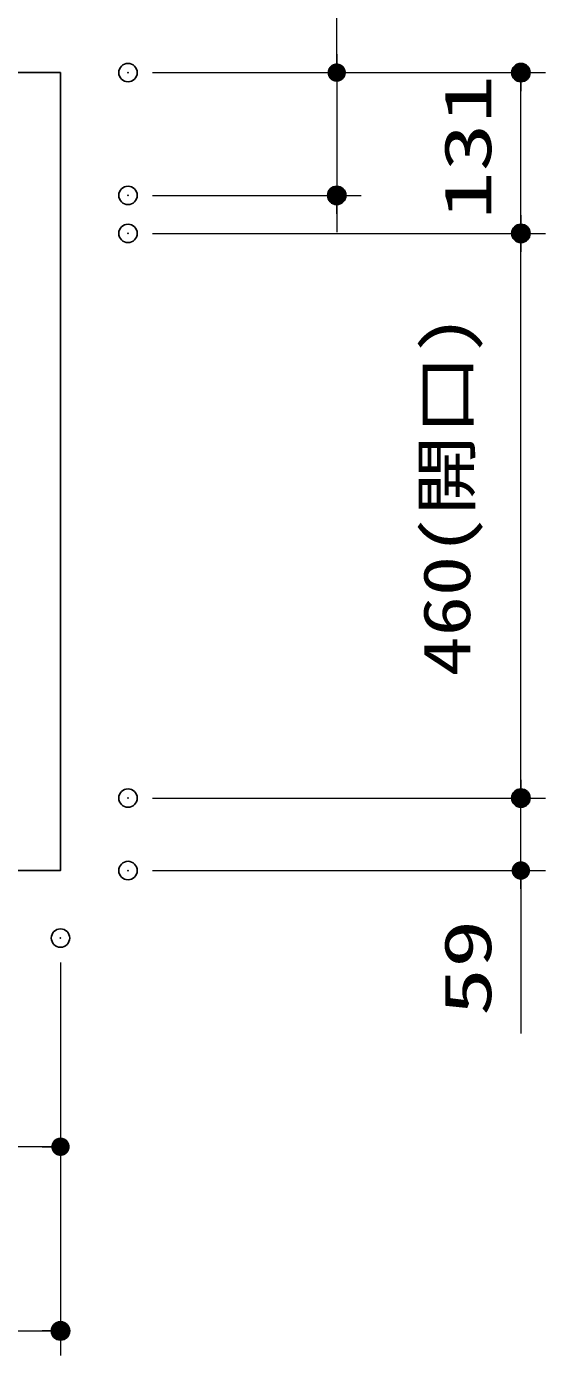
# Model space of a CAD drawing. Units: millimetres, scale not verified. Extents: x -9797 to 9797, y -4555 to 4555.
# Drawn here: x -4951 to -4529, y 590 to 1673 of the extents above; entities that cross this region are included whole.
import ezdxf
from ezdxf.enums import TextEntityAlignment as Align

# ---------------------------------------------------------------- set-up
doc = ezdxf.new("R2010")
doc.units = ezdxf.units.MM
doc.header["$LTSCALE"] = 30
doc.header["$PDMODE"] = 32
doc.header["$PDSIZE"] = 15
for name, color, linetype, lineweight in [('0-0_0', 7, 'Continuous', 25), ('0-3_寸法ﾚｲﾔｰ', 30, 'Continuous', 13), ('0-4_DEFPOINTS', 7, 'Continuous', 25)]:
    doc.layers.add(name, color=color, linetype=linetype, lineweight=lineweight)
doc.styles.add('ＭＳ ゴシック', font='')
doc.styles.get('ＭＳ ゴシック').set_extended_font_data('MS Gothic')

# ---------------------------------------------------------------- blocks, each defined once
blk = doc.blocks.new('_DOT')
at = {"layer": '0-0_0', "color": 30}
blk.add_line((-15, 0), (-30, 0), dxfattribs=at)
for points in [[(0, 0), (-15, 0), (-14.88, 1.88)], [(0, 0), (-14.88, -1.88), (-15, 0)], [(0, 0), (-14.88, 1.88), (-14.53, 3.73)], [(0, 0), (-14.53, -3.73), (-14.88, -1.88)], [(0, 0), (-14.53, 3.73), (-13.95, 5.52)], [(0, 0), (-13.95, -5.52), (-14.53, -3.73)], [(0, 0), (-13.95, 5.52), (-13.14, 7.23)], [(0, 0), (-13.14, -7.23), (-13.95, -5.52)], [(0, 0), (-13.14, 7.23), (-12.14, 8.82)], [(0, 0), (-12.14, -8.82), (-13.14, -7.23)], [(0, 0), (-12.14, 8.82), (-10.93, 10.27)], [(0, 0), (-10.93, -10.27), (-12.14, -8.82)], [(0, 0), (-10.93, 10.27), (-9.56, 11.56)], [(0, 0), (-9.56, -11.56), (-10.93, -10.27)], [(0, 0), (-9.56, 11.56), (-8.04, 12.66)], [(0, 0), (-8.04, -12.66), (-9.56, -11.56)], [(0, 0), (-8.04, 12.66), (-6.39, 13.57)], [(0, 0), (-6.39, -13.57), (-8.04, -12.66)], [(0, 0), (-6.39, 13.57), (-4.64, 14.27)], [(0, 0), (-4.64, -14.27), (-6.39, -13.57)], [(0, 0), (-4.64, 14.27), (-2.81, 14.73)], [(0, 0), (-2.81, -14.73), (-4.64, -14.27)], [(0, 0), (-2.81, 14.73), (-0.94, 14.97)], [(0, 0), (-0.94, -14.97), (-2.81, -14.73)], [(0, 0), (-0.94, 14.97), (0.94, 14.97)], [(0, 0), (0.94, -14.97), (-0.94, -14.97)], [(0, 0), (0.94, 14.97), (2.81, 14.73)], [(0, 0), (2.81, 14.73), (4.64, 14.27)], [(0, 0), (4.64, 14.27), (6.39, 13.57)], [(0, 0), (6.39, 13.57), (8.04, 12.66)], [(0, 0), (8.04, 12.66), (9.56, 11.56)], [(0, 0), (9.56, 11.56), (10.93, 10.27)], [(0, 0), (10.93, 10.27), (12.14, 8.82)], [(0, 0), (12.14, 8.82), (13.14, 7.23)], [(0, 0), (13.14, 7.23), (13.95, 5.52)], [(0, 0), (13.95, 5.52), (14.53, 3.73)], [(0, 0), (14.53, 3.73), (14.88, 1.88)], [(0, 0), (14.88, 1.88), (15, 0)], [(0, 0), (2.81, -14.73), (0.94, -14.97)], [(0, 0), (4.64, -14.27), (2.81, -14.73)], [(0, 0), (6.39, -13.57), (4.64, -14.27)], [(0, 0), (8.04, -12.66), (6.39, -13.57)], [(0, 0), (9.56, -11.56), (8.04, -12.66)], [(0, 0), (10.93, -10.27), (9.56, -11.56)], [(0, 0), (12.14, -8.82), (10.93, -10.27)], [(0, 0), (13.14, -7.23), (12.14, -8.82)], [(0, 0), (13.95, -5.52), (13.14, -7.23)], [(0, 0), (14.53, -3.73), (13.95, -5.52)], [(0, 0), (14.88, -1.88), (14.53, -3.73)], [(0, 0), (15, 0), (14.88, -1.88)]]:
    blk.add_solid(points, dxfattribs=at)

msp = doc.modelspace()

# ---------------------------------------------------------------- linework, layer by layer
at = {"layer": '0-0_0'}
msp.add_lwpolyline([(-7473.56, 985), (-4923.56, 985), (-4923.56, 1635), (-7473.56, 1635)], close=True, dxfattribs=at)
at = {"layer": '0-3_寸法ﾚｲﾔｰ'}
for p, q in [((-4698.56, 1635), (-4698.56, 2288.43)), ((-4698.56, 1650), (-4698.56, 1665)), ((-4848.56, 1635), (-4528.56, 1635)), ((-4848.56, 1635), (-4678.56, 1635)), ((-4698.56, 1635), (-4698.56, 1535)), ((-4548.56, 1519), (-4548.56, 1620)), ((-4848.56, 1535), (-4678.56, 1535)), ((-4698.56, 1520), (-4698.56, 1505)), ((-4848.56, 1504), (-4528.56, 1504)), ((-4848.56, 1504), (-4528.56, 1504)), ((-4548.56, 1059), (-4548.56, 1489)), ((-4548.56, 1059), (-4548.56, 1074)), ((-4848.56, 1044), (-4528.56, 1044)), ((-4848.56, 1044), (-4528.56, 1044)), ((-4548.56, 985), (-4548.56, 1044)), ((-4848.56, 985), (-4528.56, 985)), ((-4548.56, 985), (-4548.56, 852.14)), ((-4548.56, 970), (-4548.56, 955)), ((-4923.56, 910), (-4923.56, 590)), ((-4923.56, 910), (-4923.56, 740)), ((-4938.56, 760), (-5093.56, 760)), ((-7458.56, 610), (-4938.56, 610))]:
    msp.add_line(p, q, dxfattribs=at)
at = {"layer": '0-4_DEFPOINTS'}
for p in [(-4868.56, 1635), (-4548.56, 1635), (-4868.56, 1535), (-4698.56, 1535), (-4868.56, 1504), (-4548.56, 1504), (-4868.56, 1044), (-4548.56, 1044), (-4868.56, 985), (-4923.56, 930), (-4923.56, 610)]:
    msp.add_point(p, dxfattribs=at)

# ---------------------------------------------------------------- block references
at = {"layer": '0-3_寸法ﾚｲﾔｰ', "xscale": 0.5, "yscale": 0.5}
for p, rotation in [((-4698.56, 1635), 270), ((-4548.56, 1635), 90), ((-4698.56, 1535), 90), ((-4548.56, 1504), 270), ((-4548.56, 1504), 90), ((-4548.56, 1044), 270), ((-4548.56, 1044), 270), ((-4548.56, 985), 90)]:
    msp.add_blockref('_DOT', p, dxfattribs=dict(at, rotation=rotation))
for p in [(-4923.56, 760), (-4923.56, 610)]:
    msp.add_blockref('_DOT', p, dxfattribs=at)

# ---------------------------------------------------------------- texts
at = {"layer": '0-3_寸法ﾚｲﾔｰ', "style": 'ＭＳ ゴシック'}
for s, width, p in [('131', 1.5, (-4561.16, 1515.21)), ('460(開口)', 1.25, (-4578.3, 1143.14)), ('59', 1.5, (-4561.16, 866.43))]:
    msp.add_text(s, height=38.49, rotation=90, dxfattribs=dict(at, width=width)).set_placement(p, align=Align.BOTTOM_LEFT)

doc.saveas('drawing.dxf')
